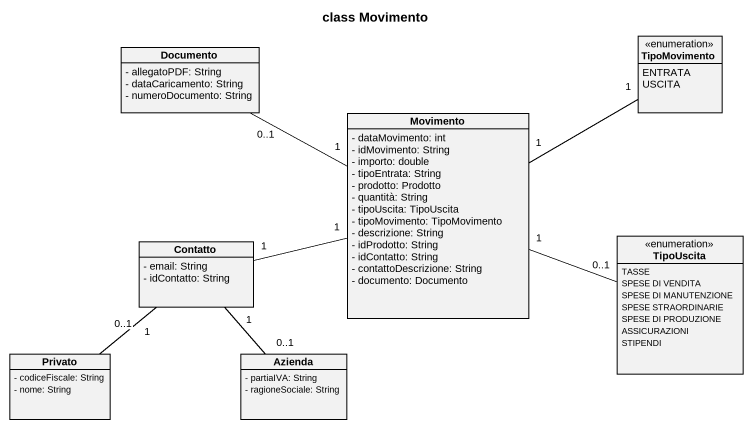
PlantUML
@startuml
title class Movimento
hide circle
hide empty members
skinparam classAttributeIconSize 0
enum TipoMovimento {
  ENTRATA
  USCITA
}
class Documento {
  - allegatoPDF: String
  - dataCaricamento: String
  - numeroDocumento: String
}
class Movimento {
  - dataMovimento: int
  - idMovimento: String
  - importo: double
  - tipoEntrata: String
  - prodotto: Prodotto
  - quantità: String
  - tipoUscita: TipoUscita
  - tipoMovimento: TipoMovimento
  - descrizione: String
  - idProdotto: String
  - idContatto: String
  - contattoDescrizione: String
  - documento: Documento
}
class Contatto {
  - email: String
  - idContatto: String
}
enum TipoUscita {
  TASSE
  SPESE DI VENDITA
  SPESE DI MANUTENZIONE
  SPESE STRAORDINARIE
  SPESE DI PRODUZIONE
  ASSICURAZIONI
  STIPENDI
}
class Privato {
  - codiceFiscale: String
  - nome: String
}
class Azienda {
  - partiaIVA: String
  - ragioneSociale: String
}
Documento "0..1" -right- "1" Movimento
Movimento "1" -right- "1" TipoMovimento
Movimento "1" -right- "0..1" TipoUscita
Contatto "1" -right- "1" Movimento
Contatto "1" -- "0..1" Azienda
Privato "0..1" -up- "1" Contatto
@enduml
